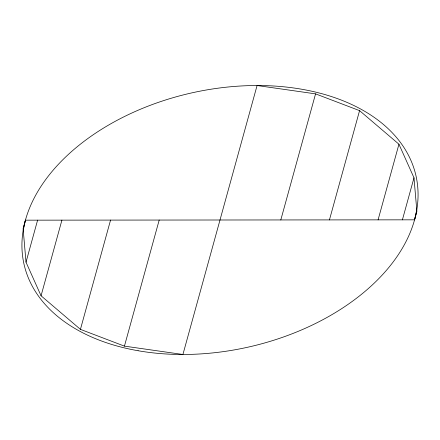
<?xml version="1.0" encoding="UTF-8"?>
<svg xmlns="http://www.w3.org/2000/svg" width="440" height="440" viewBox="0 0 440 440"><rect width="100%" height="100%" fill="white"/><g stroke="black" fill="none" stroke-linecap="round" stroke-linejoin="round"><path stroke-width="0.66" d="M23.243 230.021L25.438 220.171L414.563 219.83L416.884 211.426L413.991 177.815L398.943 144.215L359.568 110.638L315.562 93.868L257.081 85.52L182.919 354.481L124.438 346.132L80.432 329.362L41.058 295.784L26.01 262.185L23.117 228.575L25.438 220.171M414.563 219.83L416.757 209.979M26.01 262.185L37.598 220.16M41.058 295.784L61.919 220.138M80.432 329.362L110.556 220.099M124.438 346.132L159.198 220.055M280.803 219.945L315.562 93.868M329.445 219.901L359.568 110.638M378.081 219.863L398.943 144.215M402.402 219.841L413.991 177.815M138.094 350.735A200.904 130.207 -12.7 0 0 417.131 181.946A200.904 130.207 -12.7 0 0 104.775 127.32A200.904 130.207 -12.7 0 0 138.094 350.735"/></g></svg>
